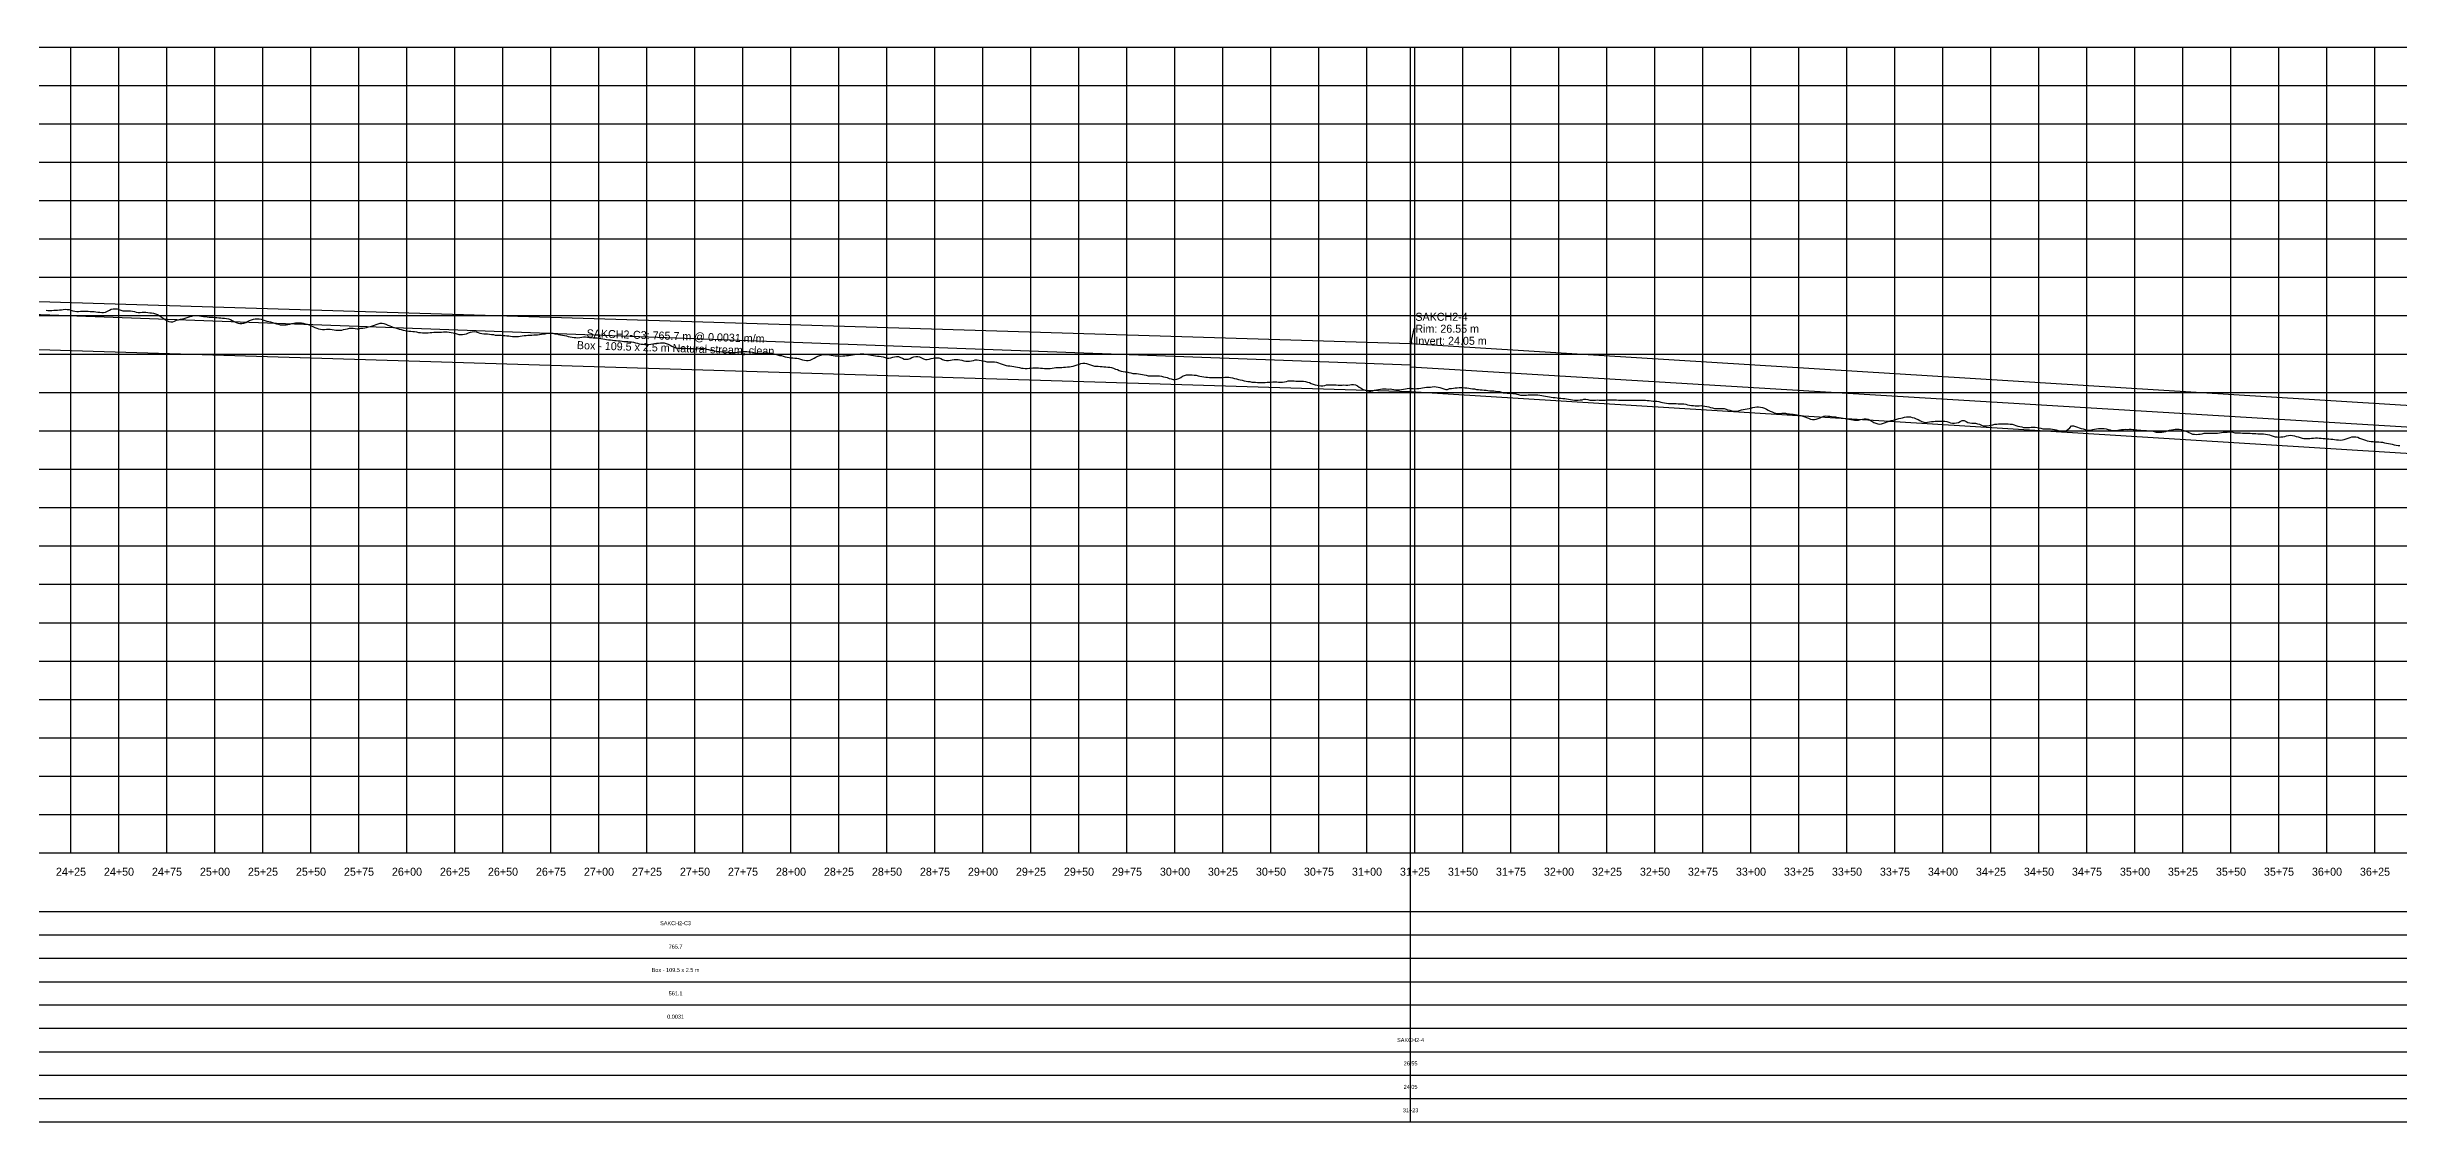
# Model space of a CAD drawing. Extents: x -64 to 9817, y -140 to 424.
# Drawn here: x 2413 to 3637, y -140 to 420 of the extents above; entities that cross this region are included whole.
import ezdxf
from ezdxf.enums import TextEntityAlignment as Align

# ---------------------------------------------------------------- set-up
doc = ezdxf.new("R2010")
doc.units = 0
for name, color, linetype in [('Annotation', 7, 'Continuous'), ('Annotation_Table', 254, 'Continuous'), ('Crown', 7, 'Continuous'), ('Grid', 254, 'Continuous'), ('Grid_Text', 7, 'Continuous'), ('Ground_Elevation', 3, 'Continuous'), ('Hydraulic_Grade', 5, 'Continuous'), ('Invert', 7, 'Continuous'), ('Structure', 7, 'Continuous')]:
    doc.layers.add(name, color=color, linetype=linetype)

msp = doc.modelspace()

# ---------------------------------------------------------------- linework, layer by layer
at = {"layer": 'Annotation', "color": 0}
msp.add_lwpolyline([(3125.2, 273.2), (3124.4, 273.2), (3122.7, 265.5)], dxfattribs=at)
msp.add_lwpolyline([(3122.7, 265.5), (3122.5, 266.5), (3123.3, 266.3)], close=True, dxfattribs=at)
at = {"layer": 'Annotation_Table', "color": 254}
for points in [[(3122.7, -140.2), (3122.7, 420)], [(-25, -30.5), (9800, -30.5)], [(-25, -42.7), (9800, -42.7)], [(-25, -54.9), (9800, -54.9)], [(-25, -67.1), (9800, -67.1)], [(-25, -79.2), (9800, -79.2)], [(-25, -91.4), (9800, -91.4)], [(-25, -103.6), (9800, -103.6)], [(-25, -115.8), (9800, -115.8)], [(-25, -128), (9800, -128)], [(-25, -140.2), (9800, -140.2)]]:
    msp.add_lwpolyline(points, dxfattribs=at)
at = {"layer": 'Crown', "color": 0}
for points in [[(2357, 288.9), (3122.7, 265.5)], [(3122.7, 265.5), (3122.7, 265.5)], [(3122.7, 265.5), (5051, 145.9)]]:
    msp.add_lwpolyline(points, dxfattribs=at)
at = {"layer": 'Grid', "color": 254}
for points in [[(-25, 420), (9800, 420)], [(2425, 0), (2425, 420)], [(2450, 0), (2450, 420)], [(2475, 0), (2475, 420)], [(2500, 0), (2500, 420)], [(2525, 0), (2525, 420)], [(2550, 0), (2550, 420)], [(2575, 0), (2575, 420)], [(2600, 0), (2600, 420)], [(2625, 0), (2625, 420)], [(2650, 0), (2650, 420)], [(2675, 0), (2675, 420)], [(2700, 0), (2700, 420)], [(2725, 0), (2725, 420)], [(2750, 0), (2750, 420)], [(2775, 0), (2775, 420)], [(2800, 0), (2800, 420)], [(2825, 0), (2825, 420)], [(2850, 0), (2850, 420)], [(2875, 0), (2875, 420)], [(2900, 0), (2900, 420)], [(2925, 0), (2925, 420)], [(2950, 0), (2950, 420)], [(2975, 0), (2975, 420)], [(3000, 0), (3000, 420)], [(3025, 0), (3025, 420)], [(3050, 0), (3050, 420)], [(3075, 0), (3075, 420)], [(3100, 0), (3100, 420)], [(3125, 0), (3125, 420)], [(3150, 0), (3150, 420)], [(3175, 0), (3175, 420)], [(3200, 0), (3200, 420)], [(3225, 0), (3225, 420)], [(3250, 0), (3250, 420)], [(3275, 0), (3275, 420)], [(3300, 0), (3300, 420)], [(3325, 0), (3325, 420)], [(3350, 0), (3350, 420)], [(3375, 0), (3375, 420)], [(3400, 0), (3400, 420)], [(3425, 0), (3425, 420)], [(3450, 0), (3450, 420)], [(3475, 0), (3475, 420)], [(3500, 0), (3500, 420)], [(3525, 0), (3525, 420)], [(3550, 0), (3550, 420)], [(3575, 0), (3575, 420)], [(3600, 0), (3600, 420)], [(3625, 0), (3625, 420)], [(-25, 400), (9800, 400)], [(-25, 380), (9800, 380)], [(-25, 360), (9800, 360)], [(-25, 340), (9800, 340)], [(-25, 320), (9800, 320)], [(-25, 300), (9800, 300)], [(-25, 280), (9800, 280)], [(-25, 260), (9800, 260)], [(-25, 240), (9800, 240)], [(-25, 220), (9800, 220)], [(-25, 200), (9800, 200)], [(-25, 180), (9800, 180)], [(-25, 160), (9800, 160)], [(-25, 140), (9800, 140)], [(-25, 120), (9800, 120)], [(-25, 100), (9800, 100)], [(-25, 80), (9800, 80)], [(-25, 60), (9800, 60)], [(-25, 40), (9800, 40)], [(-25, 20), (9800, 20)], [(-25, 0), (9800, 0)]]:
    msp.add_lwpolyline(points, dxfattribs=at)
at = {"layer": 'Ground_Elevation', "color": 3}
msp.add_lwpolyline([(2412, 282.9), (2413, 282.7), (2414, 282.7), (2415, 282.7), (2416, 282.8), (2417, 282.9), (2418, 282.9), (2419, 283), (2420, 283.1), (2421, 283.2), (2422, 283.3), (2423, 283.2), (2424, 283.2), (2425, 282.9), (2426, 282.6), (2427, 282.4), (2428, 282.2), (2429, 282.2), (2430, 282.3), (2431, 282.4), (2432, 282.4), (2433, 282.4), (2434, 282.3), (2435, 282.2), (2436, 282.2), (2437, 282.1), (2438, 282), (2439, 281.9), (2440, 281.8), (2441, 281.6), (2442, 281.6), (2443, 281.8), (2444, 282.3), (2445, 282.8), (2446, 283.3), (2447, 283.6), (2448, 283.6), (2449, 283.5), (2450, 283.2), (2451, 282.9), (2452, 282.6), (2453, 282.5), (2454, 282.5), (2455, 282.5), (2456, 282.5), (2457, 282.4), (2458, 282.2), (2459, 281.9), (2460, 281.7), (2461, 281.7), (2462, 281.8), (2463, 281.9), (2464, 281.8), (2465, 281.6), (2466, 281.5), (2467, 281.4), (2468, 281.3), (2469, 281), (2470, 280.6), (2471, 280), (2472, 279.4), (2473, 278.7), (2474, 278), (2475, 277.4), (2476, 277), (2477, 276.8), (2478, 276.8), (2479, 277.2), (2480, 277.6), (2481, 277.9), (2482, 278.1), (2483, 278.3), (2484, 278.6), (2485, 278.9), (2486, 279.2), (2487, 279.5), (2488, 279.8), (2489, 280), (2490, 280.1), (2491, 280), (2492, 279.9), (2493, 279.8), (2494, 279.6), (2495, 279.5), (2496, 279.3), (2497, 279.2), (2498, 279.2), (2499, 279.2), (2500, 279.1), (2501, 279.1), (2502, 278.9), (2503, 278.8), (2504, 278.7), (2505, 278.7), (2506, 278.6), (2507, 278.4), (2508, 278), (2509, 277.5), (2510, 277), (2511, 276.5), (2512, 276.1), (2513, 275.9), (2514, 275.9), (2515, 276.1), (2516, 276.5), (2517, 276.9), (2518, 277.4), (2519, 277.9), (2520, 278.2), (2521, 278.4), (2522, 278.4), (2523, 278.4), (2524, 278.2), (2525, 277.8), (2526, 277.4), (2527, 277.1), (2528, 276.9), (2529, 276.7), (2530, 276.4), (2531, 276), (2532, 275.7), (2533, 275.5), (2534, 275.3), (2535, 275.2), (2536, 275.2), (2537, 275.3), (2538, 275.4), (2539, 275.6), (2540, 275.9), (2541, 276.1), (2542, 276.2), (2543, 276.2), (2544, 276.2), (2545, 276.2), (2546, 276.1), (2547, 275.8), (2548, 275.5), (2549, 275.2), (2550, 274.9), (2551, 274.4), (2552, 273.9), (2553, 273.5), (2554, 273.1), (2555, 272.9), (2556, 272.8), (2557, 272.8), (2558, 273), (2559, 273), (2560, 272.9), (2561, 272.8), (2562, 272.6), (2563, 272.5), (2564, 272.4), (2565, 272.4), (2566, 272.5), (2567, 272.7), (2568, 273), (2569, 273.2), (2570, 273.4), (2571, 273.5), (2572, 273.4), (2573, 273.3), (2574, 273.2), (2575, 273.2), (2576, 273.4), (2577, 273.5), (2578, 273.7), (2579, 273.9), (2580, 274.1), (2581, 274.4), (2582, 274.7), (2583, 275.1), (2584, 275.4), (2585, 275.8), (2586, 276), (2587, 276.1), (2588, 275.9), (2589, 275.5), (2590, 275.1), (2591, 274.7), (2592, 274.3), (2593, 273.9), (2594, 273.6), (2595, 273.3), (2596, 273), (2597, 272.8), (2598, 272.5), (2599, 272.3), (2600, 272.1), (2601, 272), (2602, 271.9), (2603, 271.8), (2604, 271.7), (2605, 271.5), (2606, 271.3), (2607, 271.2), (2608, 271.1), (2609, 271.1), (2610, 271.1), (2611, 271.1), (2612, 271.2), (2613, 271.3), (2614, 271.4), (2615, 271.4), (2616, 271.4), (2617, 271.4), (2618, 271.4), (2619, 271.5), (2620, 271.5), (2621, 271.5), (2622, 271.4), (2623, 271.3), (2624, 271), (2625, 270.8), (2626, 270.5), (2627, 270.2), (2628, 270.1), (2629, 270.1), (2630, 270.3), (2631, 270.6), (2632, 271), (2633, 271.4), (2634, 271.6), (2635, 271.7), (2636, 271.5), (2637, 271.2), (2638, 270.9), (2639, 270.7), (2640, 270.6), (2641, 270.5), (2642, 270.5), (2643, 270.3), (2644, 270.2), (2645, 270.1), (2646, 269.9), (2647, 269.9), (2648, 269.8), (2649, 269.8), (2650, 269.7), (2651, 269.6), (2652, 269.5), (2653, 269.4), (2654, 269.3), (2655, 269.1), (2656, 269.1), (2657, 269.1), (2658, 269.2), (2659, 269.3), (2660, 269.4), (2661, 269.6), (2662, 269.7), (2663, 269.9), (2664, 269.9), (2665, 269.9), (2666, 270), (2667, 270), (2668, 270), (2669, 270.1), (2670, 270.3), (2671, 270.5), (2672, 270.6), (2673, 270.8), (2674, 270.8), (2675, 270.8), (2676, 270.8), (2677, 270.6), (2678, 270.5), (2679, 270.2), (2680, 270), (2681, 269.9), (2682, 269.7), (2683, 269.5), (2684, 269.2), (2685, 269), (2686, 268.8), (2687, 268.7), (2688, 268.6), (2689, 268.5), (2690, 268.6), (2691, 268.8), (2692, 268.9), (2693, 268.9), (2694, 268.8), (2695, 268.7), (2696, 268.6), (2697, 268.5), (2698, 268.4), (2699, 268.4), (2700, 268.3), (2701, 268.1), (2702, 268), (2703, 267.8), (2704, 267.6), (2705, 267.4), (2706, 267.4), (2707, 267.3), (2708, 267.1), (2709, 267), (2710, 266.9), (2711, 266.8), (2712, 266.7), (2713, 266.6), (2714, 266.6), (2715, 266.5), (2716, 266.4), (2717, 266.3), (2718, 266.1), (2719, 265.9), (2720, 265.6), (2721, 265.4), (2722, 265.2), (2723, 265.1), (2724, 264.9), (2725, 264.9), (2726, 265), (2727, 265.2), (2728, 265.3), (2729, 265.5), (2730, 265.6), (2731, 265.7), (2732, 265.8), (2733, 265.9), (2734, 265.8), (2735, 265.5), (2736, 265.1), (2737, 264.7), (2738, 264.1), (2739, 263.6), (2740, 263.2), (2741, 263), (2742, 263), (2743, 263), (2744, 263), (2745, 263), (2746, 262.9), (2747, 262.9), (2748, 262.9), (2749, 262.8), (2750, 262.7), (2751, 262.7), (2752, 262.8), (2753, 262.8), (2754, 262.9), (2755, 262.8), (2756, 262.6), (2757, 262.3), (2758, 262.1), (2759, 261.8), (2760, 261.6), (2761, 261.5), (2762, 261.4), (2763, 261.3), (2764, 261.2), (2765, 261.1), (2766, 261.1), (2767, 261), (2768, 260.9), (2769, 260.8), (2770, 260.8), (2771, 260.8), (2772, 260.9), (2773, 261.1), (2774, 261.2), (2775, 261.3), (2776, 261.3), (2777, 261.3), (2778, 261.2), (2779, 261.1), (2780, 260.9), (2781, 260.7), (2782, 260.5), (2783, 260.4), (2784, 260.4), (2785, 260.5), (2786, 260.6), (2787, 260.6), (2788, 260.6), (2789, 260.5), (2790, 260.4), (2791, 260.1), (2792, 259.9), (2793, 259.6), (2794, 259.3), (2795, 259.2), (2796, 258.9), (2797, 258.6), (2798, 258.3), (2799, 258.2), (2800, 258.1), (2801, 258), (2802, 257.9), (2803, 257.8), (2804, 257.6), (2805, 257.3), (2806, 257), (2807, 256.8), (2808, 256.6), (2809, 256.6), (2810, 256.8), (2811, 257.3), (2812, 257.8), (2813, 258.3), (2814, 258.9), (2815, 259.3), (2816, 259.6), (2817, 259.7), (2818, 259.8), (2819, 259.8), (2820, 259.6), (2821, 259.4), (2822, 259.2), (2823, 259.1), (2824, 259.1), (2825, 259), (2826, 258.9), (2827, 259), (2828, 259.1), (2829, 259.2), (2830, 259.3), (2831, 259.4), (2832, 259.6), (2833, 259.8), (2834, 259.9), (2835, 260), (2836, 260.1), (2837, 260.1), (2838, 260.1), (2839, 259.9), (2840, 259.8), (2841, 259.6), (2842, 259.4), (2843, 259.2), (2844, 259.1), (2845, 258.9), (2846, 258.9), (2847, 258.7), (2848, 258.5), (2849, 258.2), (2850, 257.9), (2851, 257.9), (2852, 258), (2853, 258.3), (2854, 258.6), (2855, 258.7), (2856, 258.7), (2857, 258.2), (2858, 257.8), (2859, 257.4), (2860, 257.3), (2861, 257.4), (2862, 257.7), (2863, 258.2), (2864, 258.6), (2865, 258.8), (2866, 258.8), (2867, 258.5), (2868, 258), (2869, 257.5), (2870, 257.1), (2871, 257.1), (2872, 257.4), (2873, 257.7), (2874, 257.9), (2875, 258.1), (2876, 258.1), (2877, 258), (2878, 257.7), (2879, 257.2), (2880, 256.8), (2881, 256.6), (2882, 256.6), (2883, 256.8), (2884, 257), (2885, 257.2), (2886, 257.2), (2887, 257.1), (2888, 256.9), (2889, 256.8), (2890, 256.5), (2891, 256.3), (2892, 256.2), (2893, 256.2), (2894, 256.4), (2895, 256.7), (2896, 256.9), (2897, 256.9), (2898, 256.8), (2899, 256.6), (2900, 256.4), (2901, 256.2), (2902, 256), (2903, 256), (2904, 256), (2905, 256), (2906, 256), (2907, 255.8), (2908, 255.5), (2909, 255.1), (2910, 254.7), (2911, 254.4), (2912, 254.1), (2913, 253.9), (2914, 253.8), (2915, 253.6), (2916, 253.5), (2917, 253.3), (2918, 253.1), (2919, 252.9), (2920, 252.7), (2921, 252.6), (2922, 252.5), (2923, 252.5), (2924, 252.6), (2925, 252.7), (2926, 252.8), (2927, 252.8), (2928, 252.8), (2929, 252.8), (2930, 252.7), (2931, 252.6), (2932, 252.5), (2933, 252.4), (2934, 252.4), (2935, 252.5), (2936, 252.6), (2937, 252.8), (2938, 252.9), (2939, 252.9), (2940, 252.9), (2941, 253), (2942, 253.1), (2943, 253.1), (2944, 253.3), (2945, 253.4), (2946, 253.5), (2947, 253.7), (2948, 254), (2949, 254.3), (2950, 254.6), (2951, 255), (2952, 255.2), (2953, 255.2), (2954, 255.1), (2955, 254.8), (2956, 254.4), (2957, 254), (2958, 253.7), (2959, 253.6), (2960, 253.6), (2961, 253.5), (2962, 253.5), (2963, 253.4), (2964, 253.3), (2965, 253.2), (2966, 253.1), (2967, 252.9), (2968, 252.6), (2969, 252.2), (2970, 251.9), (2971, 251.5), (2972, 251.1), (2973, 250.9), (2974, 250.8), (2975, 250.7), (2976, 250.4), (2977, 250.2), (2978, 249.9), (2979, 249.8), (2980, 249.8), (2981, 249.6), (2982, 249.5), (2983, 249.3), (2984, 249.1), (2985, 248.9), (2986, 248.7), (2987, 248.6), (2988, 248.7), (2989, 248.7), (2990, 248.7), (2991, 248.7), (2992, 248.6), (2993, 248.4), (2994, 248.2), (2995, 248), (2996, 247.7), (2997, 247.3), (2998, 247), (2999, 246.8), (3000, 246.8), (3001, 246.9), (3002, 247.3), (3003, 247.8), (3004, 248.4), (3005, 248.8), (3006, 249.1), (3007, 249.2), (3008, 249.1), (3009, 249.1), (3010, 249), (3011, 248.9), (3012, 248.7), (3013, 248.5), (3014, 248.3), (3015, 248.1), (3016, 248), (3017, 247.9), (3018, 247.8), (3019, 247.8), (3020, 247.8), (3021, 247.8), (3022, 247.8), (3023, 247.8), (3024, 247.8), (3025, 247.8), (3026, 247.9), (3027, 247.9), (3028, 247.9), (3029, 247.8), (3030, 247.6), (3031, 247.3), (3032, 247), (3033, 246.8), (3034, 246.5), (3035, 246.3), (3036, 246.1), (3037, 245.9), (3038, 245.7), (3039, 245.6), (3040, 245.4), (3041, 245.3), (3042, 245.3), (3043, 245.2), (3044, 245.2), (3045, 245.2), (3046, 245.2), (3047, 245.2), (3048, 245.3), (3049, 245.4), (3050, 245.4), (3051, 245.5), (3052, 245.5), (3053, 245.5), (3054, 245.4), (3055, 245.4), (3056, 245.4), (3057, 245.5), (3058, 245.7), (3059, 246), (3060, 246.1), (3061, 246.1), (3062, 246), (3063, 245.9), (3064, 245.9), (3065, 245.9), (3066, 245.9), (3067, 245.8), (3068, 245.7), (3069, 245.4), (3070, 245.1), (3071, 244.7), (3072, 244.3), (3073, 244), (3074, 243.8), (3075, 243.6), (3076, 243.4), (3077, 243.4), (3078, 243.6), (3079, 243.9), (3080, 244), (3081, 244), (3082, 244), (3083, 243.9), (3084, 243.9), (3085, 243.8), (3086, 243.8), (3087, 243.8), (3088, 243.9), (3089, 243.8), (3090, 243.8), (3091, 244), (3092, 244.2), (3093, 244.2), (3094, 243.9), (3095, 243.5), (3096, 242.8), (3097, 242.2), (3098, 241.6), (3099, 241.2), (3100, 240.9), (3101, 240.7), (3102, 240.7), (3103, 240.9), (3104, 241.1), (3105, 241.3), (3106, 241.5), (3107, 241.7), (3108, 241.8), (3109, 241.8), (3110, 241.8), (3111, 241.7), (3112, 241.8), (3113, 241.7), (3114, 241.6), (3115, 241.4), (3116, 241.3), (3117, 241.4), (3118, 241.5), (3119, 241.7), (3120, 241.9), (3121, 242.1), (3122, 242.2), (3123, 242.1), (3124, 242), (3125, 241.9), (3126, 242), (3127, 242.1), (3128, 242.2), (3129, 242.4), (3130, 242.5), (3131, 242.7), (3132, 242.7), (3133, 242.8), (3134, 242.9), (3135, 243), (3136, 242.9), (3137, 242.8), (3138, 242.5), (3139, 242.2), (3140, 241.8), (3141, 241.6), (3142, 241.6), (3143, 242), (3144, 242.1), (3145, 242.2), (3146, 242.3), (3147, 242.4), (3148, 242.5), (3149, 242.5), (3150, 242.5), (3151, 242.4), (3152, 242.3), (3153, 242.2), (3154, 242), (3155, 241.9), (3156, 241.8), (3157, 241.6), (3158, 241.6), (3159, 241.4), (3160, 241.3), (3161, 241.2), (3162, 241.1), (3163, 241), (3164, 240.9), (3165, 240.8), (3166, 240.8), (3167, 240.7), (3168, 240.5), (3169, 240.4), (3170, 240.2), (3171, 239.8), (3172, 239.7), (3173, 239.6), (3174, 239.6), (3175, 239.6), (3176, 239.5), (3177, 239.4), (3178, 239.1), (3179, 238.9), (3180, 238.6), (3181, 238.5), (3182, 238.5), (3183, 238.6), (3184, 238.7), (3185, 238.8), (3186, 238.8), (3187, 238.8), (3188, 238.7), (3189, 238.7), (3190, 238.6), (3191, 238.4), (3192, 238.3), (3193, 238.1), (3194, 237.9), (3195, 237.7), (3196, 237.5), (3197, 237.4), (3198, 237.3), (3199, 237.1), (3200, 237), (3201, 237), (3202, 236.9), (3203, 236.8), (3204, 236.6), (3205, 236.5), (3206, 236.3), (3207, 236.1), (3208, 236), (3209, 236), (3210, 236), (3211, 236.1), (3212, 236.2), (3213, 236.4), (3214, 236.5), (3215, 236.3), (3216, 236), (3217, 235.9), (3218, 235.9), (3219, 236), (3220, 236.1), (3221, 236), (3222, 236), (3223, 236), (3224, 236), (3225, 236.1), (3226, 236.2), (3227, 236.2), (3228, 236.2), (3229, 236.1), (3230, 236.1), (3231, 236), (3232, 236), (3233, 235.9), (3234, 235.9), (3235, 236), (3236, 235.9), (3237, 235.9), (3238, 235.9), (3239, 235.9), (3240, 235.9), (3241, 236), (3242, 236), (3243, 236), (3244, 236), (3245, 235.9), (3246, 235.8), (3247, 235.7), (3248, 235.6), (3249, 235.5), (3250, 235.5), (3251, 235.4), (3252, 235.2), (3253, 235), (3254, 234.8), (3255, 234.6), (3256, 234.4), (3257, 234.3), (3258, 234.2), (3259, 234.2), (3260, 234.2), (3261, 234.2), (3262, 234.1), (3263, 234.1), (3264, 234.1), (3265, 234), (3266, 233.8), (3267, 233.6), (3268, 233.3), (3269, 233.2), (3270, 233.1), (3271, 233), (3272, 233), (3273, 233), (3274, 233.1), (3275, 233), (3276, 232.9), (3277, 232.7), (3278, 232.4), (3279, 232.1), (3280, 231.9), (3281, 231.7), (3282, 231.6), (3283, 231.6), (3284, 231.6), (3285, 231.6), (3286, 231.6), (3287, 231.3), (3288, 231), (3289, 230.7), (3290, 230.4), (3291, 230.2), (3292, 230.2), (3293, 230.3), (3294, 230.6), (3295, 230.9), (3296, 231.1), (3297, 231.3), (3298, 231.5), (3299, 231.6), (3300, 231.8), (3301, 232.1), (3302, 232.3), (3303, 232.4), (3304, 232.4), (3305, 232.3), (3306, 232.1), (3307, 231.8), (3308, 231.3), (3309, 230.8), (3310, 230.3), (3311, 229.8), (3312, 229.4), (3313, 229.1), (3314, 229), (3315, 229), (3316, 229.1), (3317, 229.1), (3318, 229.1), (3319, 228.9), (3320, 228.8), (3321, 228.7), (3322, 228.6), (3323, 228.5), (3324, 228.3), (3325, 228.1), (3326, 227.9), (3327, 227.7), (3328, 227.3), (3329, 226.9), (3330, 226.5), (3331, 226.1), (3332, 225.9), (3333, 225.9), (3334, 226.1), (3335, 226.4), (3336, 226.8), (3337, 227.2), (3338, 227.6), (3339, 227.8), (3340, 227.7), (3341, 227.6), (3342, 227.4), (3343, 227.3), (3344, 227.2), (3345, 227), (3346, 226.9), (3347, 226.7), (3348, 226.6), (3349, 226.4), (3350, 226.2), (3351, 226), (3352, 225.8), (3353, 225.7), (3354, 225.6), (3355, 225.5), (3356, 225.6), (3357, 225.8), (3358, 226), (3359, 226.2), (3360, 226.2), (3361, 226), (3362, 225.6), (3363, 225.1), (3364, 224.4), (3365, 223.9), (3366, 223.6), (3367, 223.5), (3368, 223.6), (3369, 224), (3370, 224.3), (3371, 224.7), (3372, 225), (3373, 225.3), (3374, 225.5), (3375, 225.7), (3376, 226), (3377, 226.4), (3378, 226.6), (3379, 226.8), (3380, 227.1), (3381, 227.3), (3382, 227.3), (3383, 227.2), (3384, 227), (3385, 226.7), (3386, 226.3), (3387, 225.8), (3388, 225.3), (3389, 224.8), (3390, 224.5), (3391, 224.4), (3392, 224.5), (3393, 224.7), (3394, 224.8), (3395, 224.9), (3396, 225), (3397, 225), (3398, 225), (3399, 225), (3400, 225.1), (3401, 225.1), (3402, 224.8), (3403, 224.5), (3404, 224.1), (3405, 223.9), (3406, 223.9), (3407, 224.1), (3408, 224.4), (3409, 224.9), (3410, 225.3), (3411, 225.3), (3412, 224.9), (3413, 224.4), (3414, 224.1), (3415, 224), (3416, 224), (3417, 223.9), (3418, 223.7), (3419, 223.4), (3420, 223), (3421, 222.6), (3422, 222.5), (3423, 222.5), (3424, 222.7), (3425, 222.9), (3426, 223.1), (3427, 223.4), (3428, 223.5), (3429, 223.6), (3430, 223.6), (3431, 223.6), (3432, 223.6), (3433, 223.6), (3434, 223.6), (3435, 223.5), (3436, 223.4), (3437, 223.1), (3438, 222.8), (3439, 222.4), (3440, 222.2), (3441, 222), (3442, 221.8), (3443, 221.7), (3444, 221.7), (3445, 221.8), (3446, 221.9), (3447, 221.9), (3448, 221.9), (3449, 221.8), (3450, 221.6), (3451, 221.3), (3452, 221.1), (3453, 221), (3454, 221), (3455, 221), (3456, 221), (3457, 220.9), (3458, 220.7), (3459, 220.5), (3460, 220.2), (3461, 219.9), (3462, 219.7), (3463, 219.7), (3464, 220), (3465, 220.7), (3466, 221.6), (3467, 222.5), (3468, 222.6), (3469, 222.3), (3470, 221.9), (3471, 221.5), (3472, 221.2), (3473, 221), (3474, 220.7), (3475, 220.4), (3476, 220.3), (3477, 220.4), (3478, 220.6), (3479, 220.8), (3480, 221), (3481, 221.2), (3482, 221.2), (3483, 221.2), (3484, 221.2), (3485, 221), (3486, 220.7), (3487, 220.5), (3488, 220.2), (3489, 220.1), (3490, 220.2), (3491, 220.4), (3492, 220.5), (3493, 220.7), (3494, 220.7), (3495, 220.8), (3496, 220.7), (3497, 220.8), (3498, 220.8), (3499, 220.7), (3500, 220.6), (3501, 220.5), (3502, 220.4), (3503, 220.3), (3504, 220.2), (3505, 220.2), (3506, 220.1), (3507, 220), (3508, 220), (3509, 219.9), (3510, 219.7), (3511, 219.3), (3512, 219.2), (3513, 219.2), (3514, 219.3), (3515, 219.5), (3516, 219.7), (3517, 220), (3518, 220.3), (3519, 220.5), (3520, 220.7), (3521, 220.8), (3522, 220.9), (3523, 220.8), (3524, 220.6), (3525, 220.4), (3526, 220), (3527, 219.6), (3528, 219.1), (3529, 218.7), (3530, 218.3), (3531, 218.2), (3532, 218.1), (3533, 218.2), (3534, 218.3), (3535, 218.5), (3536, 218.7), (3537, 218.8), (3538, 218.8), (3539, 218.7), (3540, 218.7), (3541, 218.7), (3542, 218.7), (3543, 218.8), (3544, 218.9), (3545, 219.1), (3546, 219.2), (3547, 219.3), (3548, 219.3), (3549, 219.4), (3550, 219.4), (3551, 219.2), (3552, 218.9), (3553, 218.9), (3554, 219), (3555, 218.9), (3556, 218.8), (3557, 218.8), (3558, 218.8), (3559, 218.7), (3560, 218.7), (3561, 218.6), (3562, 218.6), (3563, 218.6), (3564, 218.5), (3565, 218.5), (3566, 218.4), (3567, 218.4), (3568, 218.2), (3569, 218.1), (3570, 217.9), (3571, 217.6), (3572, 217.2), (3573, 216.9), (3574, 216.8), (3575, 216.7), (3576, 216.8), (3577, 216.9), (3578, 217), (3579, 217.3), (3580, 217.5), (3581, 217.7), (3582, 217.6), (3583, 217.4), (3584, 217.1), (3585, 216.8), (3586, 216.5), (3587, 216.2), (3588, 216), (3589, 215.9), (3590, 215.9), (3591, 216), (3592, 216.1), (3593, 216.2), (3594, 216.3), (3595, 216.3), (3596, 216.2), (3597, 216.1), (3598, 216), (3599, 215.9), (3600, 215.8), (3601, 215.8), (3602, 215.7), (3603, 215.6), (3604, 215.4), (3605, 215.3), (3606, 215.2), (3607, 215.1), (3608, 215.2), (3609, 215.4), (3610, 215.8), (3611, 216.1), (3612, 216.5), (3613, 216.8), (3614, 216.9), (3615, 216.8), (3616, 216.6), (3617, 216.2), (3618, 215.8), (3619, 215.4), (3620, 215.1), (3621, 214.8), (3622, 214.6), (3623, 214.5), (3624, 214.4), (3625, 214.3), (3626, 214.2), (3627, 214.2), (3628, 214.1), (3629, 214), (3630, 213.8), (3631, 213.6), (3632, 213.4), (3633, 213.2), (3634, 213), (3635, 212.7), (3636, 212.5), (3637, 212.4), (3638, 212.4)], dxfattribs=at)
at = {"layer": 'Hydraulic_Grade', "color": 5}
for points in [[(2357, 282.6), (3122.7, 254.4)], [(3122.7, 254.4), (3122.7, 254.4)], [(3122.7, 253.3), (5051, 137.1)]]:
    msp.add_lwpolyline(points, dxfattribs=at)
at = {"layer": 'Invert', "color": 0}
for points in [[(2357, 263.9), (3122.7, 240.5)], [(3122.7, 240.5), (3122.7, 240.5)], [(3122.7, 240.5), (5051, 120.9)]]:
    msp.add_lwpolyline(points, dxfattribs=at)
at = {"layer": 'Structure', "color": 0}
msp.add_lwpolyline([(3122.7, 265.5), (3122.7, 240.5)], dxfattribs=at)
msp.add_lwpolyline([(3122.7, 265.5), (3122.7, 240.5)], dxfattribs=at)

# ---------------------------------------------------------------- texts
at = {"layer": 'Annotation', "color": 0}
for s, p in [('SAKCH2-C3: 765.7 m @ 0.0031 m/m', (2739.9, 269.4)), ('Box - 109.5 x 2.5 m Natural stream, clean', (2739.9, 263.1))]:
    msp.add_text(s, height=4.167, rotation=358.2511, dxfattribs=at).set_placement(p, align=Align.MIDDLE_CENTER)
for s, height, p in [('SAKCH2-4', 4.17, (3125.2, 279.4)), ('Rim: 26.55 m', 4.167, (3125.2, 273.2)), ('Invert: 24.05 m', 4.167, (3125.2, 266.9))]:
    msp.add_text(s, height=height, dxfattribs=at).set_placement(p, align=Align.MIDDLE_LEFT)
at = {"layer": 'Annotation_Table', "color": 0}
for s, height, p in [('SAKCH2-C3', 2.08, (2739.9, -36.6)), ('765.7', 2.08, (2739.9, -48.8)), ('Box - 109.5 x 2.5 m', 2.083, (2739.9, -61)), ('561.1', 2.08, (2739.9, -73.2)), ('0.0031', 2.08, (2739.9, -85.3)), ('SAKCH2-4', 2.08, (3122.7, -97.5)), ('26.55', 2.08, (3122.7, -109.7)), ('24.05', 2.08, (3122.7, -121.9)), ('31+23', 2.08, (3122.7, -134.1))]:
    msp.add_text(s, height=height, dxfattribs=at).set_placement(p, align=Align.MIDDLE_CENTER)
at = {"layer": 'Grid_Text', "color": 0}
for s, p in [('24+25', (2425, -7.7)), ('24+50', (2450, -7.7)), ('24+75', (2475, -7.7)), ('25+00', (2500, -7.7)), ('25+25', (2525, -7.7)), ('25+50', (2550, -7.7)), ('25+75', (2575, -7.7)), ('26+00', (2600, -7.7)), ('26+25', (2625, -7.7)), ('26+50', (2650, -7.7)), ('26+75', (2675, -7.7)), ('27+00', (2700, -7.7)), ('27+25', (2725, -7.7)), ('27+50', (2750, -7.7)), ('27+75', (2775, -7.7)), ('28+00', (2800, -7.7)), ('28+25', (2825, -7.7)), ('28+50', (2850, -7.7)), ('28+75', (2875, -7.7)), ('29+00', (2900, -7.7)), ('29+25', (2925, -7.7)), ('29+50', (2950, -7.7)), ('29+75', (2975, -7.7)), ('30+00', (3000, -7.7)), ('30+25', (3025, -7.7)), ('30+50', (3050, -7.7)), ('30+75', (3075, -7.7)), ('31+00', (3100, -7.7)), ('31+25', (3125, -7.7)), ('31+50', (3150, -7.7)), ('31+75', (3175, -7.7)), ('32+00', (3200, -7.7)), ('32+25', (3225, -7.7)), ('32+50', (3250, -7.7)), ('32+75', (3275, -7.7)), ('33+00', (3300, -7.7)), ('33+25', (3325, -7.7)), ('33+50', (3350, -7.7)), ('33+75', (3375, -7.7)), ('34+00', (3400, -7.7)), ('34+25', (3425, -7.7)), ('34+50', (3450, -7.7)), ('34+75', (3475, -7.7)), ('35+00', (3500, -7.7)), ('35+25', (3525, -7.7)), ('35+50', (3550, -7.7)), ('35+75', (3575, -7.7)), ('36+00', (3600, -7.7)), ('36+25', (3625, -7.7))]:
    msp.add_text(s, height=4.17, dxfattribs=at).set_placement(p, align=Align.TOP_CENTER)

doc.saveas('drawing.dxf')
